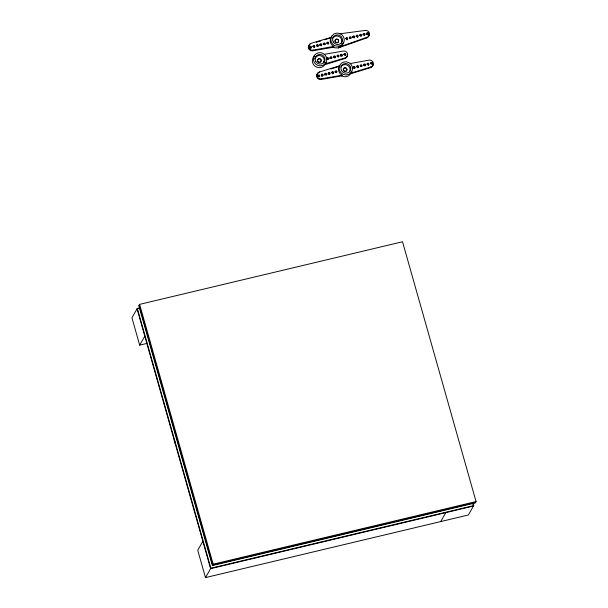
<?xml version="1.0" encoding="UTF-8"?>
<svg xmlns="http://www.w3.org/2000/svg" width="608" height="608" viewBox="0 0 608 608"><rect width="100%" height="100%" fill="white"/><g stroke="black" fill="none" stroke-linecap="round" stroke-linejoin="round"><path stroke-width="0.91" d="M139.156 307.96L137.309 308.4L131.936 317.786L139.673 345.139L147.052 343.376M139.62 304.372L138.852 305.718L212.39 565.531L475.296 502.915L476.064 501.57L402.526 241.756L139.62 304.372L213.157 564.186L212.39 565.531M139.673 345.139L144.795 336.194M310.05 44.27A3.625 3.481 29.8 0 0 312.846 50.776L313.234 50.107L333.61 46.444A6.802 6.521 29.8 0 1 331.041 37.377L311.296 43.267A3.625 3.481 29.8 0 0 308.803 47.508A3.625 3.481 29.8 0 0 313.234 50.107M313.348 57.395L314.374 55.609M330.661 38.046L331.854 36.039M334.514 45.44L333.496 47.226L312.846 50.776M319.185 72.603L319.572 71.934L339.492 65.816L339.104 66.485L339.986 65.368M325.766 62.928L324.74 64.722L344.66 58.604A3.625 3.481 29.8 0 0 347.282 55.275M339.363 46.109L335.882 46.018L334.248 45.319A6.802 6.521 29.8 0 1 331.679 36.26L334.119 33.904L335.738 33.288A6.802 6.521 29.8 0 1 343.421 43.138L340.982 45.486L339.363 46.109L338.344 47.895L334.856 47.812L333.222 47.112M321.123 79.435L321.51 78.766L342.152 75.217L341.764 75.886L321.123 79.435A3.625 3.481 29.8 0 1 318.326 72.93M341.339 46.261L338.344 47.895L366.464 38.008L366.852 37.331A3.625 3.481 29.8 0 0 369.345 33.09A3.625 3.481 29.8 0 0 364.914 30.499L339.758 33.797M351.713 71.341A6.802 6.521 29.8 0 1 351.052 72.914L350.497 73.804L370.416 67.686A3.625 3.481 29.8 0 0 373.038 64.357M370.416 67.686L370.796 67.017A3.625 3.481 29.8 0 0 373.289 62.776A3.625 3.481 29.8 0 0 368.866 60.177L350.337 63.513M202.859 541.31L197.737 550.248L205.474 577.6L468.38 514.984L473.761 505.598L472.986 502.862M205.474 577.6L210.854 568.214L137.309 308.4M440.709 521.573L445.831 512.635M314.23 56.278L313.173 57.616A6.802 6.521 29.8 0 0 323.859 65.839L324.915 64.501M350.672 73.583L349.615 74.921A6.802 6.521 29.8 0 1 343.132 76.471L341.498 75.772M366.852 37.331L338.724 47.226L341.726 45.592L342.783 44.255A6.802 6.521 29.8 0 0 343.436 42.682M316.342 42.271L320.872 40.88M324.497 39.771L330.828 37.825M330.957 68.985L337.296 67.04M350.884 73.135L370.796 67.017M139.825 308.188L137.058 308.841L210.596 568.655L473.503 506.038L472.728 503.31M213.157 564.186L476.064 501.57M475.555 502.466L212.648 565.083L139.103 305.269M210.854 568.214L473.761 505.598M324.254 54.34L343.11 51.102A3.625 3.481 29.8 0 1 347.533 53.694A3.625 3.481 29.8 0 1 345.04 57.935L325.295 63.825A6.802 6.521 29.8 0 0 325.949 62.252M342.152 75.217L341.886 75.096A6.802 6.521 29.8 0 1 339.317 66.036M175.286 443.62A137.894 132.217 29.8 0 1 174.169 439.994M175.416 443.392A137.894 132.217 29.8 0 1 174.846 441.59M175.119 433.17A137.894 132.217 29.8 0 1 174.443 430.494M309.252 47.743A0.904 0.866 29.8 0 1 310.483 46.968A0.904 0.866 29.8 0 1 310.794 48.404M312.824 46.489A0.904 0.866 29.8 0 1 314.237 46.337A0.904 0.866 29.8 0 1 314.07 47.72M319.633 45.273A0.904 0.866 29.8 0 1 320.864 44.49A0.904 0.866 29.8 0 1 321.168 45.934M316.426 45.486A0.904 0.866 29.8 0 1 317.847 46.58M326.808 43.008A0.904 0.866 29.8 0 1 328.229 44.11M323.114 44.224A0.904 0.866 29.8 0 1 324.208 43.632A0.904 0.866 29.8 0 1 324.854 44.718M345.686 38.661A0.904 0.866 29.8 0 1 347.1 38.509A0.904 0.866 29.8 0 1 346.932 39.892M359.67 35.188A0.904 0.866 29.8 0 1 361.091 36.282M355.976 36.396A0.904 0.866 29.8 0 1 357.39 35.963A0.904 0.866 29.8 0 1 357.306 37.415M369.086 34.679A3.625 3.481 29.8 0 1 366.464 38.008M368.592 32.908A3.625 3.481 29.8 0 1 368.957 33.759M332.606 38.296A4.986 4.78 29.8 0 1 339.332 36.693A4.986 4.78 29.8 0 1 341.217 43.335M333.252 37.536A4.986 4.78 29.8 0 1 334.263 36.792M341.719 41.162A4.986 4.78 29.8 0 1 341.567 42.408M352.496 37.445A0.904 0.866 29.8 0 1 353.613 36.624A0.904 0.866 29.8 0 1 354.175 37.932M349.288 37.658A0.904 0.866 29.8 0 1 350.801 38.54M362.87 34.975A0.904 0.866 29.8 0 1 364.101 34.192A0.904 0.866 29.8 0 1 364.412 35.636M366.366 34.382A0.904 0.866 29.8 0 1 366.913 33.341A0.904 0.866 29.8 0 1 368.038 33.82A0.904 0.866 29.8 0 1 367.688 34.945M335.054 41.45A1.816 1.74 29.8 0 1 336.764 39.284A1.816 1.74 29.8 0 1 338.519 41.534A1.816 1.74 29.8 0 1 335.905 42.537M335.525 42.248A1.816 1.74 29.8 0 1 335.236 41.876M370.538 63.217A0.904 0.866 29.8 0 1 372.043 64.106M353.111 68.4A0.904 0.866 29.8 0 1 353.871 67.1A0.904 0.866 29.8 0 1 354.662 68.438M356.554 66.698A0.904 0.866 29.8 0 1 357.876 66.47A0.904 0.866 29.8 0 1 357.983 67.792M360.156 65.694A0.904 0.866 29.8 0 1 361.669 66.576M363.386 65.254A0.904 0.866 29.8 0 1 364.595 64.699A0.904 0.866 29.8 0 1 365.043 65.968M366.936 64.22A0.904 0.866 29.8 0 1 368.258 64A0.904 0.866 29.8 0 1 368.357 65.322M317.642 75.97A0.904 0.866 29.8 0 1 318.866 75.681A0.904 0.866 29.8 0 1 319.208 76.889M321.244 74.966A0.904 0.866 29.8 0 1 322.514 75.004A0.904 0.866 29.8 0 1 322.529 76.243M321.442 76.357A0.904 0.866 29.8 0 1 321.26 76.213M328.176 74.564A0.904 0.866 29.8 0 1 328.031 74.381M328.024 73.5A0.904 0.866 29.8 0 1 329.24 73.211A0.904 0.866 29.8 0 1 329.582 74.419M324.482 74.989A0.904 0.866 29.8 0 1 325.333 73.902A0.904 0.866 29.8 0 1 326.215 75.035M334.848 72.063A0.904 0.866 29.8 0 1 335.943 71.463A0.904 0.866 29.8 0 1 336.589 72.557M331.618 72.496A0.904 0.866 29.8 0 1 332.971 72.618A0.904 0.866 29.8 0 1 332.72 73.902M321.51 78.766A3.625 3.481 29.8 0 1 317.08 76.175A3.625 3.481 29.8 0 1 319.572 71.934M340.883 66.948A4.986 4.78 29.8 0 1 347.609 65.345A4.986 4.78 29.8 0 1 349.486 71.995M333.534 56.818A0.904 0.866 29.8 0 1 334.803 56.848A0.904 0.866 29.8 0 1 334.818 58.094M337.182 55.86A0.904 0.866 29.8 0 1 338.504 56.878M323.98 61.18A4.986 4.78 29.8 0 1 323.828 62.426M340.32 56.225A0.904 0.866 29.8 0 1 341.088 54.925A0.904 0.866 29.8 0 1 341.878 56.263M343.771 54.522A0.904 0.866 29.8 0 1 345.093 54.302A0.904 0.866 29.8 0 1 345.2 55.617M329.946 58.695A0.904 0.866 29.8 0 1 329.855 58.482M329.848 58.026A0.904 0.866 29.8 0 1 331.056 57.471A0.904 0.866 29.8 0 1 331.504 58.74M326.397 59.31A0.904 0.866 29.8 0 1 327.248 58.224A0.904 0.866 29.8 0 1 328.13 59.348M314.64 59.022A4.986 4.78 29.8 0 1 321.267 55.966A4.986 4.78 29.8 0 1 323.73 62.913M315.772 57.106A4.986 4.78 29.8 0 1 316.783 56.362M324.239 60.732A4.986 4.78 29.8 0 1 324.087 61.978M317.574 61.02A1.816 1.74 29.8 0 1 318.812 58.9A1.816 1.74 29.8 0 1 321.032 60.2A1.816 1.74 29.8 0 1 319.785 62.32M318.85 62.297A1.816 1.74 29.8 0 1 318.417 62.115M318.045 61.826A1.816 1.74 29.8 0 1 317.756 61.454M315.256 54.492L314.199 55.83A6.802 6.521 29.8 0 0 324.885 64.045L325.934 62.708A6.802 6.521 29.8 0 0 323.372 53.648L321.738 52.949A6.802 6.521 29.8 0 0 315.256 54.492M351.698 71.797L350.641 73.135A6.802 6.521 29.8 0 1 339.522 70.452A6.802 6.521 29.8 0 1 346.34 61.803A6.802 6.521 29.8 0 1 351.698 71.797M320.142 45.045A0.904 0.866 29.8 0 0 321.693 45.083A0.904 0.866 29.8 0 0 320.902 43.746A0.904 0.866 29.8 0 0 320.142 45.045M316.677 45.874A0.904 0.866 29.8 0 0 318.235 45.912A0.904 0.866 29.8 0 0 317.444 44.574A0.904 0.866 29.8 0 0 316.677 45.874M366.837 33.926A0.904 0.866 29.8 0 0 368.395 33.964A0.904 0.866 29.8 0 0 367.604 32.627A0.904 0.866 29.8 0 0 366.837 33.926M359.921 35.568A0.904 0.866 29.8 0 0 361.479 35.614A0.904 0.866 29.8 0 0 360.681 34.276A0.904 0.866 29.8 0 0 359.921 35.568M313.219 46.694A0.904 0.866 29.8 0 0 314.777 46.732A0.904 0.866 29.8 0 0 313.986 45.395A0.904 0.866 29.8 0 0 313.219 46.694M356.463 36.396A0.904 0.866 29.8 0 0 358.013 36.434A0.904 0.866 29.8 0 0 357.223 35.097A0.904 0.866 29.8 0 0 356.463 36.396M363.379 34.747A0.904 0.866 29.8 0 0 364.937 34.785A0.904 0.866 29.8 0 0 364.146 33.448A0.904 0.866 29.8 0 0 363.379 34.747M349.539 38.046A0.904 0.866 29.8 0 0 351.097 38.084A0.904 0.866 29.8 0 0 350.307 36.746A0.904 0.866 29.8 0 0 349.539 38.046M346.081 38.866A0.904 0.866 29.8 0 0 347.639 38.904A0.904 0.866 29.8 0 0 346.849 37.567A0.904 0.866 29.8 0 0 346.081 38.866M353.005 37.217A0.904 0.866 29.8 0 0 354.555 37.255A0.904 0.866 29.8 0 0 353.765 35.918A0.904 0.866 29.8 0 0 353.005 37.217M335.365 41.656A1.816 1.74 29.8 0 0 338.474 41.732A1.816 1.74 29.8 0 0 336.893 39.056A1.816 1.74 29.8 0 0 335.365 41.656M333.298 42.005A4.986 4.78 29.8 0 0 341.856 42.218A4.986 4.78 29.8 0 0 337.493 34.861A4.986 4.78 29.8 0 0 333.298 42.005M309.761 47.515A0.904 0.866 29.8 0 0 311.319 47.553A0.904 0.866 29.8 0 0 310.521 46.216A0.904 0.866 29.8 0 0 309.761 47.515M327.058 43.396A0.904 0.866 29.8 0 0 328.616 43.434A0.904 0.866 29.8 0 0 327.818 42.096A0.904 0.866 29.8 0 0 327.058 43.396M323.6 44.224A0.904 0.866 29.8 0 0 325.151 44.262A0.904 0.866 29.8 0 0 324.36 42.925A0.904 0.866 29.8 0 0 323.6 44.224M318.037 76.182A0.904 0.866 29.8 0 0 319.595 76.22A0.904 0.866 29.8 0 0 318.797 74.883A0.904 0.866 29.8 0 0 318.037 76.182M370.789 63.604A0.904 0.866 29.8 0 0 372.347 63.642A0.904 0.866 29.8 0 0 371.549 62.305A0.904 0.866 29.8 0 0 370.789 63.604M324.953 74.533A0.904 0.866 29.8 0 0 326.511 74.571A0.904 0.866 29.8 0 0 325.721 73.234A0.904 0.866 29.8 0 0 324.953 74.533M363.873 65.254A0.904 0.866 29.8 0 0 365.423 65.292A0.904 0.866 29.8 0 0 364.633 63.954A0.904 0.866 29.8 0 0 363.873 65.254M335.335 72.056A0.904 0.866 29.8 0 0 336.885 72.094A0.904 0.866 29.8 0 0 336.095 70.756A0.904 0.866 29.8 0 0 335.335 72.056M360.407 66.082A0.904 0.866 29.8 0 0 361.965 66.12A0.904 0.866 29.8 0 0 361.175 64.782A0.904 0.866 29.8 0 0 360.407 66.082M367.331 64.433A0.904 0.866 29.8 0 0 368.881 64.471A0.904 0.866 29.8 0 0 368.091 63.133A0.904 0.866 29.8 0 0 367.331 64.433M331.877 72.884A0.904 0.866 29.8 0 0 333.427 72.922A0.904 0.866 29.8 0 0 332.637 71.584A0.904 0.866 29.8 0 0 331.877 72.884M328.411 73.705A0.904 0.866 29.8 0 0 329.969 73.743A0.904 0.866 29.8 0 0 329.179 72.405A0.904 0.866 29.8 0 0 328.411 73.705M321.495 75.354A0.904 0.866 29.8 0 0 323.053 75.392A0.904 0.866 29.8 0 0 322.255 74.054A0.904 0.866 29.8 0 0 321.495 75.354M356.949 66.903A0.904 0.866 29.8 0 0 358.507 66.941A0.904 0.866 29.8 0 0 357.717 65.603A0.904 0.866 29.8 0 0 356.949 66.903M343.512 70.536A1.816 1.74 29.8 0 0 346.621 70.612A1.816 1.74 29.8 0 0 345.04 67.936A1.816 1.74 29.8 0 0 343.512 70.536M343.642 70.315A1.816 1.74 29.8 0 0 346.75 70.391A1.816 1.74 29.8 0 0 345.162 67.716A1.816 1.74 29.8 0 0 343.642 70.315M341.574 70.665A4.986 4.78 29.8 0 0 350.132 70.878A4.986 4.78 29.8 0 0 345.77 63.521A4.986 4.78 29.8 0 0 341.574 70.665M353.491 67.731A0.904 0.866 29.8 0 0 355.049 67.769A0.904 0.866 29.8 0 0 354.259 66.432A0.904 0.866 29.8 0 0 353.491 67.731M333.792 57.205A0.904 0.866 29.8 0 0 335.342 57.243A0.904 0.866 29.8 0 0 334.552 55.906A0.904 0.866 29.8 0 0 333.792 57.205M340.708 55.556A0.904 0.866 29.8 0 0 342.266 55.594A0.904 0.866 29.8 0 0 341.468 54.256A0.904 0.866 29.8 0 0 340.708 55.556M330.326 58.026A0.904 0.866 29.8 0 0 331.884 58.064A0.904 0.866 29.8 0 0 331.094 56.726A0.904 0.866 29.8 0 0 330.326 58.026M337.25 56.377A0.904 0.866 29.8 0 0 338.8 56.415A0.904 0.866 29.8 0 0 338.01 55.077A0.904 0.866 29.8 0 0 337.25 56.377M344.166 54.735A0.904 0.866 29.8 0 0 345.724 54.773A0.904 0.866 29.8 0 0 344.934 53.436A0.904 0.866 29.8 0 0 344.166 54.735M326.868 58.854A0.904 0.866 29.8 0 0 328.426 58.892A0.904 0.866 29.8 0 0 327.636 57.555A0.904 0.866 29.8 0 0 326.868 58.854M315.818 61.583A4.986 4.78 29.8 0 0 324.376 61.796A4.986 4.78 29.8 0 0 320.013 54.439A4.986 4.78 29.8 0 0 315.818 61.583M317.885 61.226A1.816 1.74 29.8 0 0 320.994 61.302A1.816 1.74 29.8 0 0 319.405 58.634A1.816 1.74 29.8 0 0 317.885 61.226"/></g></svg>
